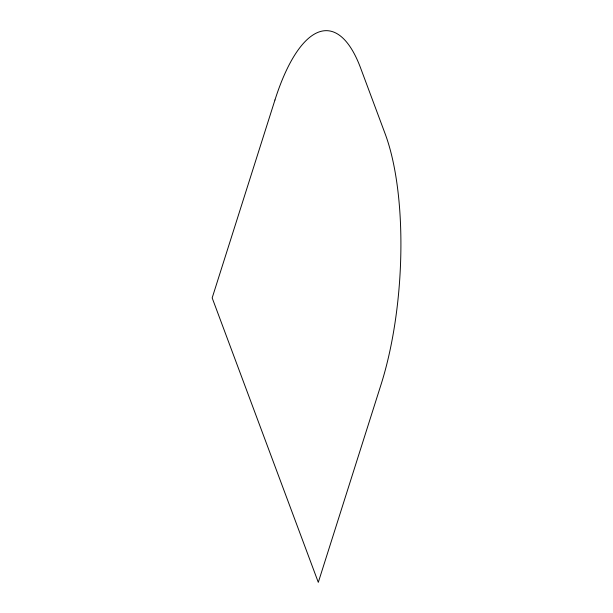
<?xml version="1.0" encoding="UTF-8"?>
<svg xmlns="http://www.w3.org/2000/svg" width="613" height="613" viewBox="0 0 613 613"><rect width="100%" height="100%" fill="white"/><g stroke="black" fill="none" stroke-linecap="round" stroke-linejoin="round"><path stroke-width="0.92" d="M274.953 99.996L212.175 297.903L318.3 582.35L381.079 384.443A179.096 59.607 -86.2 0 0 385.102 133.68L360.613 68.035A179.096 59.607 -86.2 0 0 274.953 99.996"/></g></svg>
